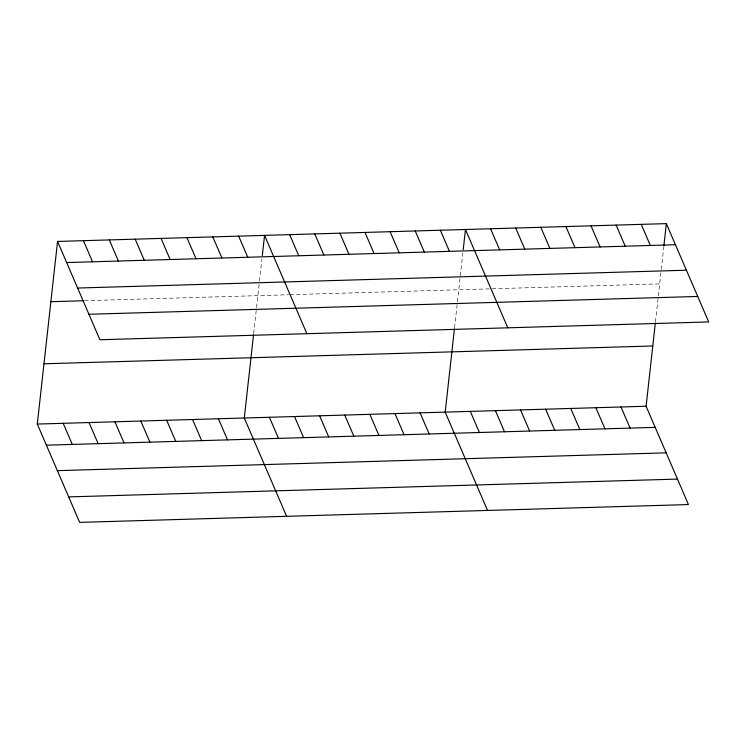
<?xml version="1.0" encoding="UTF-8"?>
<svg xmlns="http://www.w3.org/2000/svg" width="746" height="746" viewBox="0 0 746 746"><rect width="100%" height="100%" fill="white"/><g stroke="black" fill="none" stroke-linecap="round" stroke-linejoin="round"><path stroke-width="0.56" stroke-dasharray="3.73 2.8" d="M253.659 333.593L259.347 282.258M259.477 281.139L261.949 258.815M454.556 327.718L462.856 252.941M655.464 321.834L661.161 270.5M661.282 269.381L663.763 247.066M84.624 300.713L288.683 294.745M289.83 294.707L659.669 283.89"/><path stroke-width="1.12" d="M655.333 322.981L646.101 406.244L688.446 504.566L79.645 522.377L37.3 424.064L57.554 241.434L666.355 223.623L708.7 321.936L99.899 339.756L57.554 241.434M253.528 334.74L244.296 418.002L286.632 516.316M262.322 255.468L264.55 235.382L306.895 333.695M454.435 328.865L445.194 412.128L487.539 510.441M463.229 249.593L465.457 229.507L507.793 327.82M663.884 245.947L666.355 223.623M66.655 262.555L675.447 244.735M77.621 288.031L686.423 270.211M50.877 301.701L83.496 300.75M88.923 314.271L697.724 296.46M43.986 363.796L652.787 345.985M37.3 424.064L646.101 406.244M46.392 445.175L655.193 427.365M57.367 470.651L666.169 452.841M68.669 496.901L677.471 479.091M641.243 224.359L650.335 245.471M616.131 225.096L625.223 246.208M591.018 225.833L600.11 246.945M565.906 226.56L574.998 247.681M620.989 406.98L630.081 428.092M540.794 227.297L549.886 248.409M595.877 407.717L604.969 428.829M515.682 228.034L524.774 249.145M570.765 408.454L579.856 429.565M490.57 228.77L499.661 249.882M545.652 409.19L554.744 430.302M520.54 409.918L529.632 431.039M440.345 230.234L449.437 251.355M495.419 410.654L504.52 431.766M415.233 230.971L424.325 252.083M470.306 411.391L479.398 432.503M390.111 231.708L399.213 252.819M364.999 232.444L374.091 253.556M420.082 412.864L429.174 433.976M339.887 233.181L348.979 254.293M394.97 413.592L404.062 434.713M314.775 233.908L323.867 255.02M369.857 414.328L378.949 435.44M289.662 234.645L298.754 255.757M344.745 415.065L353.837 436.177M319.633 415.802L328.725 436.914M238.673 236.137L247.765 257.249M294.521 416.538L303.613 437.65M212.806 236.892L221.898 258.004M269.409 417.266L278.5 438.378M186.929 237.648L196.021 258.769M161.052 238.412L170.144 259.524M218.419 418.758L227.511 439.87M135.185 239.168L144.276 260.279M192.543 419.513L201.634 440.634M109.308 239.923L118.4 261.035M166.666 420.278L175.767 441.39M83.431 240.678L92.523 261.79M140.798 421.033L149.89 442.145M114.921 421.788L124.013 442.9M89.044 422.544L98.136 443.656M63.177 423.299L72.269 444.42"/></g></svg>
